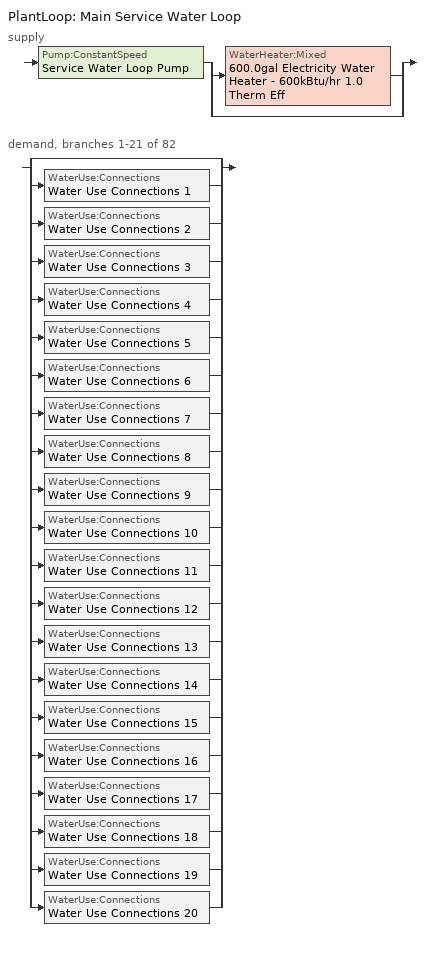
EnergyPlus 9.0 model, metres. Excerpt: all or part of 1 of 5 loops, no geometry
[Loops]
PlantLoop 'Main Service Water Loop'
 supply: Pump:ConstantSpeed 'Service Water Loop Pump' > split
  | WaterHeater:Mixed '600.0gal Electricity Water Heater - 600kBtu/hr 1.0 Therm Eff'
  | bypass
 demand, branches 1-21 of 82: split
  | bypass
  | WaterUse:Connections 'Water Use Connections 1'
  | WaterUse:Connections 'Water Use Connections 2'
  | WaterUse:Connections 'Water Use Connections 3'
  | WaterUse:Connections 'Water Use Connections 4'
  | WaterUse:Connections 'Water Use Connections 5'
  | WaterUse:Connections 'Water Use Connections 6'
  | WaterUse:Connections 'Water Use Connections 7'
  | WaterUse:Connections 'Water Use Connections 8'
  | WaterUse:Connections 'Water Use Connections 9'
  | WaterUse:Connections 'Water Use Connections 10'
  | WaterUse:Connections 'Water Use Connections 11'
  | WaterUse:Connections 'Water Use Connections 12'
  | WaterUse:Connections 'Water Use Connections 13'
  | WaterUse:Connections 'Water Use Connections 14'
  | WaterUse:Connections 'Water Use Connections 15'
  | WaterUse:Connections 'Water Use Connections 16'
  | WaterUse:Connections 'Water Use Connections 17'
  | WaterUse:Connections 'Water Use Connections 18'
  | WaterUse:Connections 'Water Use Connections 19'
  | WaterUse:Connections 'Water Use Connections 20'
[SetpointManager:Scheduled]
Service hot water setpoint manager: Control Variable=Temperature; Schedule=Service Water Loop Temp - 140F
[PlantLoop]
Main Service Water Loop: Fluid Type=Water; Plant Equipment Operation Scheme=Main Service Water Loop Operation Schemes; Maximum Loop Temperature {C}=60; Minimum Loop Temperature {C}=10; Maximum Loop Flow Rate {m3/s}=Autosize; Minimum Loop Flow Rate {m3/s}=0; Plant Loop Volume {m3}=Autocalculate; Load Distribution Scheme=Optimal; Plant Loop Demand Calculation Scheme=SingleSetpoint
[Sizing:Plant]
Main Service Water Loop: Loop Type=Heating; Design Loop Exit Temperature {C}=60; Loop Design Temperature Difference {deltaC}=5; Sizing Option=NonCoincident; Zone Timesteps in Averaging Window=1; Coincident Sizing Factor Mode=None
[Pump:ConstantSpeed]
Service Water Loop Pump: Design Flow Rate {m3/s}=Autosize; Design Pump Head {Pa}=29891; Design Power Consumption {W}=Autosize; Motor Efficiency=0.7; Fraction of Motor Inefficiencies to Fluid Stream=0; Pump Control Type=Intermittent; Design Power Sizing Method=PowerPerFlowPerPressure; Design Electric Power per Unit Flow Rate {W/(m3/s)}=348701.1; Design Shaft Power per Unit Flow Rate per Unit Head=1.28205
[PlantEquipmentOperationSchemes]
Main Service Water Loop Operation Schemes: Control Scheme Object Type 1=PlantEquipmentOperation:HeatingLoad; Control Scheme Name 1=Main Service Water Loop Heating Operation Scheme; Control Scheme Schedule Name 1=Always On Discrete
[PlantEquipmentList]
Main Service Water Loop Heating Equipment List: WaterHeater:Mixed, 600.0gal Electricity Water Heater - 600kBtu/hr 1.0 Therm Eff
[WaterHeater:Mixed]
600.0gal Electricity Water Heater - 600kBtu/hr 1.0 Therm Eff: Tank Volume {m3}=2.27125; Setpoint Temperature Schedule=Service Water Loop Temp - 140F; Deadband Temperature Difference {deltaC}=2; Maximum Temperature Limit {C}=82.2222; Heater Control Type=Cycle; Heater Maximum Capacity {W}=175843; Heater Ignition Minimum Flow Rate {m3/s}=0; Heater Ignition Delay {s}=0; Heater Fuel Type=Electricity; Heater Thermal Efficiency=1; Off Cycle Parasitic Fuel Consumption Rate {W}=2562.03; Off Cycle Parasitic Fuel Type=Electricity; Off Cycle Parasitic Heat Fraction to Tank=0.8; On Cycle Parasitic Fuel Consumption Rate {W}=2562.03; On Cycle Parasitic Fuel Type=Electricity; On Cycle Parasitic Heat Fraction to Tank=0; Ambient Temperature Indicator=Schedule; Ambient Temperature Schedule=Water Heater Ambient Temp Schedule - 70F; Off Cycle Loss Coefficient to Ambient Temperature {W/K}=6.61159; Off Cycle Loss Fraction to Zone=1; On Cycle Loss Coefficient to Ambient Temperature {W/K}=6.61159; On Cycle Loss Fraction to Zone=1; Use Side Effectiveness=1; Source Side Effectiveness=1; Use Side Design Flow Rate {m3/s}=Autosize; Source Side Design Flow Rate {m3/s}=Autosize; Indirect Water Heating Recovery Time {hr}=1.5; Source Side Flow Control Mode=IndirectHeatPrimarySetpoint
[WaterUse:Connections]
Name | Water Use Equipment Name 1
Water Use Connections 1 | Office Service Water Use 0.03gal/min
Water Use Connections 2 | G sw apartment Service Water Use 0.06gal/min
Water Use Connections 3 | G nw apartment Service Water Use 0.06gal/min
Water Use Connections 4 | G ne apartment Service Water Use 0.06gal/min
Water Use Connections 5 | G n1 apartment Service Water Use 0.06gal/min
Water Use Connections 6 | G n2 apartment Service Water Use 0.06gal/min
Water Use Connections 7 | G s1 apartment Service Water Use 0.06gal/min
Water Use Connections 8 | G s2 apartment Service Water Use 0.06gal/min
Water Use Connections 9 | F2 sw apartment Service Water Use 0.06gal/min
Water Use Connections 10 | F2 nw apartment Service Water Use 0.06gal/min
Water Use Connections 11 | F2 se apartment Service Water Use 0.06gal/min
Water Use Connections 12 | F2 ne apartment Service Water Use 0.06gal/min
Water Use Connections 13 | F2 n1 apartment Service Water Use 0.06gal/min
Water Use Connections 14 | F2 n2 apartment Service Water Use 0.06gal/min
Water Use Connections 15 | F2 s1 apartment Service Water Use 0.06gal/min
Water Use Connections 16 | F2 s2 apartment Service Water Use 0.06gal/min
Water Use Connections 17 | F3 sw apartment Service Water Use 0.06gal/min
Water Use Connections 18 | F3 nw apartment Service Water Use 0.06gal/min
Water Use Connections 19 | F3 se apartment Service Water Use 0.06gal/min
Water Use Connections 20 | F3 ne apartment Service Water Use 0.06gal/min
[WaterUse:Equipment]
Name | Peak Flow Rate {m3/s} | Flow Rate Fraction Schedule | Target Temperature Schedule | Zone | Sensible Fraction Schedule | Latent Fraction Schedule
Office Service Water Use 0.03gal/min | 2.13622e-06 | NECB-A-Service Water Heating | Schedule Ruleset 5 | Sp-Office Sys-6 Flr-5 Sch-A HPlcmt-south ZN | Schedule Ruleset 3 | Schedule Ruleset 4
G sw apartment Service Water Use 0.06gal/min | 3.95699e-06 | NECB-G-Service Water Heating | Schedule Ruleset 8 | Sp-G SW Apartment Sys-1 Flr-5 Sch-G HPlcmt-south ZN | Schedule Ruleset 6 | Schedule Ruleset 7
G nw apartment Service Water Use 0.06gal/min | 3.95699e-06 | NECB-G-Service Water Heating | Schedule Ruleset 11 | Sp-G NW Apartment Sys-1 Flr-5 Sch-G HPlcmt-north ZN | Schedule Ruleset 9 | Schedule Ruleset 10
G ne apartment Service Water Use 0.06gal/min | 3.95699e-06 | NECB-G-Service Water Heating | Schedule Ruleset 14 | Sp-G NE Apartment Sys-1 Flr-5 Sch-G HPlcmt-north ZN | Schedule Ruleset 12 | Schedule Ruleset 13
G n1 apartment Service Water Use 0.06gal/min | 3.95699e-06 | NECB-G-Service Water Heating | Schedule Ruleset 17 | Sp-G N1 Apartment Sys-1 Flr-5 Sch-G HPlcmt-north ZN | Schedule Ruleset 15 | Schedule Ruleset 16
G n2 apartment Service Water Use 0.06gal/min | 3.95699e-06 | NECB-G-Service Water Heating | Schedule Ruleset 20 | Sp-G N2 Apartment Sys-1 Flr-5 Sch-G HPlcmt-north ZN | Schedule Ruleset 18 | Schedule Ruleset 19
G s1 apartment Service Water Use 0.06gal/min | 3.95699e-06 | NECB-G-Service Water Heating | Schedule Ruleset 23 | Sp-G S1 Apartment Sys-1 Flr-5 Sch-G HPlcmt-south ZN | Schedule Ruleset 21 | Schedule Ruleset 22
G s2 apartment Service Water Use 0.06gal/min | 3.95699e-06 | NECB-G-Service Water Heating | Schedule Ruleset 26 | Sp-G S2 Apartment Sys-1 Flr-5 Sch-G HPlcmt-south ZN | Schedule Ruleset 24 | Schedule Ruleset 25
F2 sw apartment Service Water Use 0.06gal/min | 3.95699e-06 | NECB-G-Service Water Heating | Schedule Ruleset 29 | Sp-F2 SW Apartment Sys-1 Flr-7 Sch-G HPlcmt-south ZN | Schedule Ruleset 27 | Schedule Ruleset 28
F2 nw apartment Service Water Use 0.06gal/min | 3.95699e-06 | NECB-G-Service Water Heating | Schedule Ruleset 32 | Sp-F2 NW Apartment Sys-1 Flr-7 Sch-G HPlcmt-north ZN | Schedule Ruleset 30 | Schedule Ruleset 31
F2 se apartment Service Water Use 0.06gal/min | 3.95699e-06 | NECB-G-Service Water Heating | Schedule Ruleset 35 | Sp-F2 SE Apartment Sys-1 Flr-7 Sch-G HPlcmt-south ZN | Schedule Ruleset 33 | Schedule Ruleset 34
F2 ne apartment Service Water Use 0.06gal/min | 3.95699e-06 | NECB-G-Service Water Heating | Schedule Ruleset 38 | Sp-F2 NE Apartment Sys-1 Flr-7 Sch-G HPlcmt-north ZN | Schedule Ruleset 36 | Schedule Ruleset 37
F2 n1 apartment Service Water Use 0.06gal/min | 3.95699e-06 | NECB-G-Service Water Heating | Schedule Ruleset 41 | Sp-F2 N1 Apartment Sys-1 Flr-7 Sch-G HPlcmt-north ZN | Schedule Ruleset 39 | Schedule Ruleset 40
F2 n2 apartment Service Water Use 0.06gal/min | 3.95699e-06 | NECB-G-Service Water Heating | Schedule Ruleset 44 | Sp-F2 N2 Apartment Sys-1 Flr-7 Sch-G HPlcmt-north ZN | Schedule Ruleset 42 | Schedule Ruleset 43
F2 s1 apartment Service Water Use 0.06gal/min | 3.95699e-06 | NECB-G-Service Water Heating | Schedule Ruleset 47 | Sp-F2 S1 Apartment Sys-1 Flr-7 Sch-G HPlcmt-south ZN | Schedule Ruleset 45 | Schedule Ruleset 46
F2 s2 apartment Service Water Use 0.06gal/min | 3.95699e-06 | NECB-G-Service Water Heating | Schedule Ruleset 50 | Sp-F2 S2 Apartment Sys-1 Flr-7 Sch-G HPlcmt-south ZN | Schedule Ruleset 48 | Schedule Ruleset 49
F3 sw apartment Service Water Use 0.06gal/min | 3.95699e-06 | NECB-G-Service Water Heating | Schedule Ruleset 53 | Sp-F3 SW Apartment Sys-1 Flr-9 Sch-G HPlcmt-south ZN | Schedule Ruleset 51 | Schedule Ruleset 52
F3 nw apartment Service Water Use 0.06gal/min | 3.95699e-06 | NECB-G-Service Water Heating | Schedule Ruleset 56 | Sp-F3 NW Apartment Sys-1 Flr-9 Sch-G HPlcmt-north ZN | Schedule Ruleset 54 | Schedule Ruleset 55
F3 se apartment Service Water Use 0.06gal/min | 3.95699e-06 | NECB-G-Service Water Heating | Schedule Ruleset 59 | Sp-F3 SE Apartment Sys-1 Flr-9 Sch-G HPlcmt-south ZN | Schedule Ruleset 57 | Schedule Ruleset 58
F3 ne apartment Service Water Use 0.06gal/min | 3.95699e-06 | NECB-G-Service Water Heating | Schedule Ruleset 62 | Sp-F3 NE Apartment Sys-1 Flr-9 Sch-G HPlcmt-north ZN | Schedule Ruleset 60 | Schedule Ruleset 61
[PlantEquipmentOperation:HeatingLoad]
Main Service Water Loop Heating Operation Scheme: Load Range Lower Limit 1 {W}=0; Load Range Upper Limit 1 {W}=1000000000; Range Equipment List Name 1=Main Service Water Loop Heating Equipment List
[Schedule:Day:Interval]
NECB-A-Service Water Heating Default; NECB-A-Service Water Heating Default|Wkdy Day: No, 07:00, 0.05, 08:00, 0.1, 10:00, 0.5, 16:00, 0.9, 17:00, 0.7, 18:00, 0.5, 19:00, 0.3, 22:00, 0.2, 24:00, 0.05
NECB-A-Service Water Heating Sat Day; NECB-A-Service Water Heating Sun|Hol Day; Schedule Day 12; Schedule Day 15; Schedule Day 18; Schedule Day 21; Schedule Day 24; Schedule Day 27; Schedule Day 30; Schedule Day 33; Schedule Day 36; Schedule Day 39; Schedule Day 42; Schedule Day 45; Schedule Day 48; Schedule Day 51; Schedule Day 54; Schedule Day 57; Schedule Day 60; Schedule Day 63; Schedule Day 66; Schedule Day 9: No, 24:00, 0.05
NECB-G-Service Water Heating Default; NECB-G-Service Water Heating Default|Wkdy Day: No, 01:00, 0.1, 06:00, 0.05, 07:00, 0.2, 08:00, 0.8, 09:00, 0.7, 10:00, 0.5, 11:00, 0.4, 14:00, 0.2, 15:00, 0.3, 17:00, 0.5, 19:00, 0.7, 21:00, 0.4, 23:00, 0.2, 24:00, 0.1
NECB-G-Service Water Heating Sat Day: No, 01:00, 0.1, 07:00, 0.05, 08:00, 0.2, 11:00, 0.5, 15:00, 0.3, 16:00, 0.7, 17:00, 0.9, 19:00, 0.7, 20:00, 0.6, 21:00, 0.5, 22:00, 0.4, 23:00, 0.3, 24:00, 0.2
NECB-G-Service Water Heating Sun|Hol Day: No, 01:00, 0.1, 08:00, 0.05, 09:00, 0.2, 11:00, 0.3, 13:00, 0.2, 14:00, 0.3, 15:00, 0.4, 16:00, 0.5, 17:00, 0.6, 18:00, 0.7, 19:00, 0.4, 20:00, 0.3, 24:00, 0.2
Schedule Day 10; Schedule Day 13; Schedule Day 16; Schedule Day 19; Schedule Day 22; Schedule Day 25; Schedule Day 28; Schedule Day 31; Schedule Day 34; Schedule Day 37; Schedule Day 40; Schedule Day 43; Schedule Day 46; Schedule Day 49; Schedule Day 52; Schedule Day 55; Schedule Day 58; Schedule Day 61; Schedule Day 64; Schedule Day 67; Service Water Loop Temp - 140F Default: No, 24:00, 60
Schedule Day 11; Schedule Day 14; Schedule Day 17; Schedule Day 20; Schedule Day 23; Schedule Day 26; Schedule Day 29; Schedule Day 32; Schedule Day 35; Schedule Day 38; Schedule Day 41; Schedule Day 44; Schedule Day 47; Schedule Day 50; Schedule Day 53; Schedule Day 56; Schedule Day 59; Schedule Day 62; Schedule Day 65; Schedule Day 8: No, 24:00, 0.2
Water Heater Ambient Temp Schedule - 70F Default: No, 24:00, 21.1111
[Schedule:Week:Daily]
NECB-A-Service Water Heating Week Rule - Jan1-Dec31: NECB-A-Service Water Heating Sun|Hol Day, NECB-A-Service Water Heating Default|Wkdy Day, NECB-A-Service Water Heating Default|Wkdy Day, NECB-A-Service Water Heating Default|Wkdy Day, NECB-A-Service Water Heating Default|Wkdy Day, NECB-A-Service Water Heating Default|Wkdy Day, NECB-A-Service Water Heating Sat Day, NECB-A-Service Water Heating Default, NECB-A-Service Water Heating Default, NECB-A-Service Water Heating Default, NECB-A-Service Water Heating Default, NECB-A-Service Water Heating Default
NECB-G-Service Water Heating Week Rule - Jan1-Dec31: NECB-G-Service Water Heating Sun|Hol Day, NECB-G-Service Water Heating Default|Wkdy Day, NECB-G-Service Water Heating Default|Wkdy Day, NECB-G-Service Water Heating Default|Wkdy Day, NECB-G-Service Water Heating Default|Wkdy Day, NECB-G-Service Water Heating Default|Wkdy Day, NECB-G-Service Water Heating Sat Day, NECB-G-Service Water Heating Default, NECB-G-Service Water Heating Default, NECB-G-Service Water Heating Default, NECB-G-Service Water Heating Default, NECB-G-Service Water Heating Default
Schedule Ruleset 10 Week Rule - Jan1-Dec31: Schedule Day 15, Schedule Day 15, Schedule Day 15, Schedule Day 15, Schedule Day 15, Schedule Day 15, Schedule Day 15, Schedule Day 15, Schedule Day 15, Schedule Day 15, Schedule Day 15, Schedule Day 15
Schedule Ruleset 11 Week Rule - Jan1-Dec31: Schedule Day 16, Schedule Day 16, Schedule Day 16, Schedule Day 16, Schedule Day 16, Schedule Day 16, Schedule Day 16, Schedule Day 16, Schedule Day 16, Schedule Day 16, Schedule Day 16, Schedule Day 16
Schedule Ruleset 12 Week Rule - Jan1-Dec31: Schedule Day 17, Schedule Day 17, Schedule Day 17, Schedule Day 17, Schedule Day 17, Schedule Day 17, Schedule Day 17, Schedule Day 17, Schedule Day 17, Schedule Day 17, Schedule Day 17, Schedule Day 17
Schedule Ruleset 13 Week Rule - Jan1-Dec31: Schedule Day 18, Schedule Day 18, Schedule Day 18, Schedule Day 18, Schedule Day 18, Schedule Day 18, Schedule Day 18, Schedule Day 18, Schedule Day 18, Schedule Day 18, Schedule Day 18, Schedule Day 18
Schedule Ruleset 14 Week Rule - Jan1-Dec31: Schedule Day 19, Schedule Day 19, Schedule Day 19, Schedule Day 19, Schedule Day 19, Schedule Day 19, Schedule Day 19, Schedule Day 19, Schedule Day 19, Schedule Day 19, Schedule Day 19, Schedule Day 19
Schedule Ruleset 15 Week Rule - Jan1-Dec31: Schedule Day 20, Schedule Day 20, Schedule Day 20, Schedule Day 20, Schedule Day 20, Schedule Day 20, Schedule Day 20, Schedule Day 20, Schedule Day 20, Schedule Day 20, Schedule Day 20, Schedule Day 20
Schedule Ruleset 16 Week Rule - Jan1-Dec31: Schedule Day 21, Schedule Day 21, Schedule Day 21, Schedule Day 21, Schedule Day 21, Schedule Day 21, Schedule Day 21, Schedule Day 21, Schedule Day 21, Schedule Day 21, Schedule Day 21, Schedule Day 21
Schedule Ruleset 17 Week Rule - Jan1-Dec31: Schedule Day 22, Schedule Day 22, Schedule Day 22, Schedule Day 22, Schedule Day 22, Schedule Day 22, Schedule Day 22, Schedule Day 22, Schedule Day 22, Schedule Day 22, Schedule Day 22, Schedule Day 22
Schedule Ruleset 18 Week Rule - Jan1-Dec31: Schedule Day 23, Schedule Day 23, Schedule Day 23, Schedule Day 23, Schedule Day 23, Schedule Day 23, Schedule Day 23, Schedule Day 23, Schedule Day 23, Schedule Day 23, Schedule Day 23, Schedule Day 23
Schedule Ruleset 19 Week Rule - Jan1-Dec31: Schedule Day 24, Schedule Day 24, Schedule Day 24, Schedule Day 24, Schedule Day 24, Schedule Day 24, Schedule Day 24, Schedule Day 24, Schedule Day 24, Schedule Day 24, Schedule Day 24, Schedule Day 24
Schedule Ruleset 20 Week Rule - Jan1-Dec31: Schedule Day 25, Schedule Day 25, Schedule Day 25, Schedule Day 25, Schedule Day 25, Schedule Day 25, Schedule Day 25, Schedule Day 25, Schedule Day 25, Schedule Day 25, Schedule Day 25, Schedule Day 25
Schedule Ruleset 21 Week Rule - Jan1-Dec31: Schedule Day 26, Schedule Day 26, Schedule Day 26, Schedule Day 26, Schedule Day 26, Schedule Day 26, Schedule Day 26, Schedule Day 26, Schedule Day 26, Schedule Day 26, Schedule Day 26, Schedule Day 26
Schedule Ruleset 22 Week Rule - Jan1-Dec31: Schedule Day 27, Schedule Day 27, Schedule Day 27, Schedule Day 27, Schedule Day 27, Schedule Day 27, Schedule Day 27, Schedule Day 27, Schedule Day 27, Schedule Day 27, Schedule Day 27, Schedule Day 27
Schedule Ruleset 23 Week Rule - Jan1-Dec31: Schedule Day 28, Schedule Day 28, Schedule Day 28, Schedule Day 28, Schedule Day 28, Schedule Day 28, Schedule Day 28, Schedule Day 28, Schedule Day 28, Schedule Day 28, Schedule Day 28, Schedule Day 28
Schedule Ruleset 24 Week Rule - Jan1-Dec31: Schedule Day 29, Schedule Day 29, Schedule Day 29, Schedule Day 29, Schedule Day 29, Schedule Day 29, Schedule Day 29, Schedule Day 29, Schedule Day 29, Schedule Day 29, Schedule Day 29, Schedule Day 29
Schedule Ruleset 25 Week Rule - Jan1-Dec31: Schedule Day 30, Schedule Day 30, Schedule Day 30, Schedule Day 30, Schedule Day 30, Schedule Day 30, Schedule Day 30, Schedule Day 30, Schedule Day 30, Schedule Day 30, Schedule Day 30, Schedule Day 30
Schedule Ruleset 26 Week Rule - Jan1-Dec31: Schedule Day 31, Schedule Day 31, Schedule Day 31, Schedule Day 31, Schedule Day 31, Schedule Day 31, Schedule Day 31, Schedule Day 31, Schedule Day 31, Schedule Day 31, Schedule Day 31, Schedule Day 31
Schedule Ruleset 27 Week Rule - Jan1-Dec31: Schedule Day 32, Schedule Day 32, Schedule Day 32, Schedule Day 32, Schedule Day 32, Schedule Day 32, Schedule Day 32, Schedule Day 32, Schedule Day 32, Schedule Day 32, Schedule Day 32, Schedule Day 32
Schedule Ruleset 28 Week Rule - Jan1-Dec31: Schedule Day 33, Schedule Day 33, Schedule Day 33, Schedule Day 33, Schedule Day 33, Schedule Day 33, Schedule Day 33, Schedule Day 33, Schedule Day 33, Schedule Day 33, Schedule Day 33, Schedule Day 33
Schedule Ruleset 29 Week Rule - Jan1-Dec31: Schedule Day 34, Schedule Day 34, Schedule Day 34, Schedule Day 34, Schedule Day 34, Schedule Day 34, Schedule Day 34, Schedule Day 34, Schedule Day 34, Schedule Day 34, Schedule Day 34, Schedule Day 34
Schedule Ruleset 3 Week Rule - Jan1-Dec31: Schedule Day 8, Schedule Day 8, Schedule Day 8, Schedule Day 8, Schedule Day 8, Schedule Day 8, Schedule Day 8, Schedule Day 8, Schedule Day 8, Schedule Day 8, Schedule Day 8, Schedule Day 8
Schedule Ruleset 30 Week Rule - Jan1-Dec31: Schedule Day 35, Schedule Day 35, Schedule Day 35, Schedule Day 35, Schedule Day 35, Schedule Day 35, Schedule Day 35, Schedule Day 35, Schedule Day 35, Schedule Day 35, Schedule Day 35, Schedule Day 35
Schedule Ruleset 31 Week Rule - Jan1-Dec31: Schedule Day 36, Schedule Day 36, Schedule Day 36, Schedule Day 36, Schedule Day 36, Schedule Day 36, Schedule Day 36, Schedule Day 36, Schedule Day 36, Schedule Day 36, Schedule Day 36, Schedule Day 36
Schedule Ruleset 32 Week Rule - Jan1-Dec31: Schedule Day 37, Schedule Day 37, Schedule Day 37, Schedule Day 37, Schedule Day 37, Schedule Day 37, Schedule Day 37, Schedule Day 37, Schedule Day 37, Schedule Day 37, Schedule Day 37, Schedule Day 37
Schedule Ruleset 33 Week Rule - Jan1-Dec31: Schedule Day 38, Schedule Day 38, Schedule Day 38, Schedule Day 38, Schedule Day 38, Schedule Day 38, Schedule Day 38, Schedule Day 38, Schedule Day 38, Schedule Day 38, Schedule Day 38, Schedule Day 38
Schedule Ruleset 34 Week Rule - Jan1-Dec31: Schedule Day 39, Schedule Day 39, Schedule Day 39, Schedule Day 39, Schedule Day 39, Schedule Day 39, Schedule Day 39, Schedule Day 39, Schedule Day 39, Schedule Day 39, Schedule Day 39, Schedule Day 39
Schedule Ruleset 35 Week Rule - Jan1-Dec31: Schedule Day 40, Schedule Day 40, Schedule Day 40, Schedule Day 40, Schedule Day 40, Schedule Day 40, Schedule Day 40, Schedule Day 40, Schedule Day 40, Schedule Day 40, Schedule Day 40, Schedule Day 40
Schedule Ruleset 36 Week Rule - Jan1-Dec31: Schedule Day 41, Schedule Day 41, Schedule Day 41, Schedule Day 41, Schedule Day 41, Schedule Day 41, Schedule Day 41, Schedule Day 41, Schedule Day 41, Schedule Day 41, Schedule Day 41, Schedule Day 41
Schedule Ruleset 37 Week Rule - Jan1-Dec31: Schedule Day 42, Schedule Day 42, Schedule Day 42, Schedule Day 42, Schedule Day 42, Schedule Day 42, Schedule Day 42, Schedule Day 42, Schedule Day 42, Schedule Day 42, Schedule Day 42, Schedule Day 42
Schedule Ruleset 38 Week Rule - Jan1-Dec31: Schedule Day 43, Schedule Day 43, Schedule Day 43, Schedule Day 43, Schedule Day 43, Schedule Day 43, Schedule Day 43, Schedule Day 43, Schedule Day 43, Schedule Day 43, Schedule Day 43, Schedule Day 43
Schedule Ruleset 39 Week Rule - Jan1-Dec31: Schedule Day 44, Schedule Day 44, Schedule Day 44, Schedule Day 44, Schedule Day 44, Schedule Day 44, Schedule Day 44, Schedule Day 44, Schedule Day 44, Schedule Day 44, Schedule Day 44, Schedule Day 44
Schedule Ruleset 4 Week Rule - Jan1-Dec31: Schedule Day 9, Schedule Day 9, Schedule Day 9, Schedule Day 9, Schedule Day 9, Schedule Day 9, Schedule Day 9, Schedule Day 9, Schedule Day 9, Schedule Day 9, Schedule Day 9, Schedule Day 9
Schedule Ruleset 40 Week Rule - Jan1-Dec31: Schedule Day 45, Schedule Day 45, Schedule Day 45, Schedule Day 45, Schedule Day 45, Schedule Day 45, Schedule Day 45, Schedule Day 45, Schedule Day 45, Schedule Day 45, Schedule Day 45, Schedule Day 45
Schedule Ruleset 41 Week Rule - Jan1-Dec31: Schedule Day 46, Schedule Day 46, Schedule Day 46, Schedule Day 46, Schedule Day 46, Schedule Day 46, Schedule Day 46, Schedule Day 46, Schedule Day 46, Schedule Day 46, Schedule Day 46, Schedule Day 46
Schedule Ruleset 42 Week Rule - Jan1-Dec31: Schedule Day 47, Schedule Day 47, Schedule Day 47, Schedule Day 47, Schedule Day 47, Schedule Day 47, Schedule Day 47, Schedule Day 47, Schedule Day 47, Schedule Day 47, Schedule Day 47, Schedule Day 47
Schedule Ruleset 43 Week Rule - Jan1-Dec31: Schedule Day 48, Schedule Day 48, Schedule Day 48, Schedule Day 48, Schedule Day 48, Schedule Day 48, Schedule Day 48, Schedule Day 48, Schedule Day 48, Schedule Day 48, Schedule Day 48, Schedule Day 48
Schedule Ruleset 44 Week Rule - Jan1-Dec31: Schedule Day 49, Schedule Day 49, Schedule Day 49, Schedule Day 49, Schedule Day 49, Schedule Day 49, Schedule Day 49, Schedule Day 49, Schedule Day 49, Schedule Day 49, Schedule Day 49, Schedule Day 49
Schedule Ruleset 45 Week Rule - Jan1-Dec31: Schedule Day 50, Schedule Day 50, Schedule Day 50, Schedule Day 50, Schedule Day 50, Schedule Day 50, Schedule Day 50, Schedule Day 50, Schedule Day 50, Schedule Day 50, Schedule Day 50, Schedule Day 50
Schedule Ruleset 46 Week Rule - Jan1-Dec31: Schedule Day 51, Schedule Day 51, Schedule Day 51, Schedule Day 51, Schedule Day 51, Schedule Day 51, Schedule Day 51, Schedule Day 51, Schedule Day 51, Schedule Day 51, Schedule Day 51, Schedule Day 51
Schedule Ruleset 47 Week Rule - Jan1-Dec31: Schedule Day 52, Schedule Day 52, Schedule Day 52, Schedule Day 52, Schedule Day 52, Schedule Day 52, Schedule Day 52, Schedule Day 52, Schedule Day 52, Schedule Day 52, Schedule Day 52, Schedule Day 52
Schedule Ruleset 48 Week Rule - Jan1-Dec31: Schedule Day 53, Schedule Day 53, Schedule Day 53, Schedule Day 53, Schedule Day 53, Schedule Day 53, Schedule Day 53, Schedule Day 53, Schedule Day 53, Schedule Day 53, Schedule Day 53, Schedule Day 53
Schedule Ruleset 49 Week Rule - Jan1-Dec31: Schedule Day 54, Schedule Day 54, Schedule Day 54, Schedule Day 54, Schedule Day 54, Schedule Day 54, Schedule Day 54, Schedule Day 54, Schedule Day 54, Schedule Day 54, Schedule Day 54, Schedule Day 54
Schedule Ruleset 5 Week Rule - Jan1-Dec31: Schedule Day 10, Schedule Day 10, Schedule Day 10, Schedule Day 10, Schedule Day 10, Schedule Day 10, Schedule Day 10, Schedule Day 10, Schedule Day 10, Schedule Day 10, Schedule Day 10, Schedule Day 10
Schedule Ruleset 50 Week Rule - Jan1-Dec31: Schedule Day 55, Schedule Day 55, Schedule Day 55, Schedule Day 55, Schedule Day 55, Schedule Day 55, Schedule Day 55, Schedule Day 55, Schedule Day 55, Schedule Day 55, Schedule Day 55, Schedule Day 55
Schedule Ruleset 51 Week Rule - Jan1-Dec31: Schedule Day 56, Schedule Day 56, Schedule Day 56, Schedule Day 56, Schedule Day 56, Schedule Day 56, Schedule Day 56, Schedule Day 56, Schedule Day 56, Schedule Day 56, Schedule Day 56, Schedule Day 56
Schedule Ruleset 52 Week Rule - Jan1-Dec31: Schedule Day 57, Schedule Day 57, Schedule Day 57, Schedule Day 57, Schedule Day 57, Schedule Day 57, Schedule Day 57, Schedule Day 57, Schedule Day 57, Schedule Day 57, Schedule Day 57, Schedule Day 57
Schedule Ruleset 53 Week Rule - Jan1-Dec31: Schedule Day 58, Schedule Day 58, Schedule Day 58, Schedule Day 58, Schedule Day 58, Schedule Day 58, Schedule Day 58, Schedule Day 58, Schedule Day 58, Schedule Day 58, Schedule Day 58, Schedule Day 58
Schedule Ruleset 54 Week Rule - Jan1-Dec31: Schedule Day 59, Schedule Day 59, Schedule Day 59, Schedule Day 59, Schedule Day 59, Schedule Day 59, Schedule Day 59, Schedule Day 59, Schedule Day 59, Schedule Day 59, Schedule Day 59, Schedule Day 59
Schedule Ruleset 55 Week Rule - Jan1-Dec31: Schedule Day 60, Schedule Day 60, Schedule Day 60, Schedule Day 60, Schedule Day 60, Schedule Day 60, Schedule Day 60, Schedule Day 60, Schedule Day 60, Schedule Day 60, Schedule Day 60, Schedule Day 60
Schedule Ruleset 56 Week Rule - Jan1-Dec31: Schedule Day 61, Schedule Day 61, Schedule Day 61, Schedule Day 61, Schedule Day 61, Schedule Day 61, Schedule Day 61, Schedule Day 61, Schedule Day 61, Schedule Day 61, Schedule Day 61, Schedule Day 61
Schedule Ruleset 57 Week Rule - Jan1-Dec31: Schedule Day 62, Schedule Day 62, Schedule Day 62, Schedule Day 62, Schedule Day 62, Schedule Day 62, Schedule Day 62, Schedule Day 62, Schedule Day 62, Schedule Day 62, Schedule Day 62, Schedule Day 62
Schedule Ruleset 58 Week Rule - Jan1-Dec31: Schedule Day 63, Schedule Day 63, Schedule Day 63, Schedule Day 63, Schedule Day 63, Schedule Day 63, Schedule Day 63, Schedule Day 63, Schedule Day 63, Schedule Day 63, Schedule Day 63, Schedule Day 63
Schedule Ruleset 59 Week Rule - Jan1-Dec31: Schedule Day 64, Schedule Day 64, Schedule Day 64, Schedule Day 64, Schedule Day 64, Schedule Day 64, Schedule Day 64, Schedule Day 64, Schedule Day 64, Schedule Day 64, Schedule Day 64, Schedule Day 64
Schedule Ruleset 6 Week Rule - Jan1-Dec31: Schedule Day 11, Schedule Day 11, Schedule Day 11, Schedule Day 11, Schedule Day 11, Schedule Day 11, Schedule Day 11, Schedule Day 11, Schedule Day 11, Schedule Day 11, Schedule Day 11, Schedule Day 11
Schedule Ruleset 60 Week Rule - Jan1-Dec31: Schedule Day 65, Schedule Day 65, Schedule Day 65, Schedule Day 65, Schedule Day 65, Schedule Day 65, Schedule Day 65, Schedule Day 65, Schedule Day 65, Schedule Day 65, Schedule Day 65, Schedule Day 65
Schedule Ruleset 61 Week Rule - Jan1-Dec31: Schedule Day 66, Schedule Day 66, Schedule Day 66, Schedule Day 66, Schedule Day 66, Schedule Day 66, Schedule Day 66, Schedule Day 66, Schedule Day 66, Schedule Day 66, Schedule Day 66, Schedule Day 66
Schedule Ruleset 62 Week Rule - Jan1-Dec31: Schedule Day 67, Schedule Day 67, Schedule Day 67, Schedule Day 67, Schedule Day 67, Schedule Day 67, Schedule Day 67, Schedule Day 67, Schedule Day 67, Schedule Day 67, Schedule Day 67, Schedule Day 67
Schedule Ruleset 7 Week Rule - Jan1-Dec31: Schedule Day 12, Schedule Day 12, Schedule Day 12, Schedule Day 12, Schedule Day 12, Schedule Day 12, Schedule Day 12, Schedule Day 12, Schedule Day 12, Schedule Day 12, Schedule Day 12, Schedule Day 12
Schedule Ruleset 8 Week Rule - Jan1-Dec31: Schedule Day 13, Schedule Day 13, Schedule Day 13, Schedule Day 13, Schedule Day 13, Schedule Day 13, Schedule Day 13, Schedule Day 13, Schedule Day 13, Schedule Day 13, Schedule Day 13, Schedule Day 13
Schedule Ruleset 9 Week Rule - Jan1-Dec31: Schedule Day 14, Schedule Day 14, Schedule Day 14, Schedule Day 14, Schedule Day 14, Schedule Day 14, Schedule Day 14, Schedule Day 14, Schedule Day 14, Schedule Day 14, Schedule Day 14, Schedule Day 14
Service Water Loop Temp - 140F Week Rule - Jan1-Dec31: Service Water Loop Temp - 140F Default, Service Water Loop Temp - 140F Default, Service Water Loop Temp - 140F Default, Service Water Loop Temp - 140F Default, Service Water Loop Temp - 140F Default, Service Water Loop Temp - 140F Default, Service Water Loop Temp - 140F Default, Service Water Loop Temp - 140F Default, Service Water Loop Temp - 140F Default, Service Water Loop Temp - 140F Default, Service Water Loop Temp - 140F Default, Service Water Loop Temp - 140F Default
Water Heater Ambient Temp Schedule - 70F Week Rule - Jan1-Dec31: Water Heater Ambient Temp Schedule - 70F Default, Water Heater Ambient Temp Schedule - 70F Default, Water Heater Ambient Temp Schedule - 70F Default, Water Heater Ambient Temp Schedule - 70F Default, Water Heater Ambient Temp Schedule - 70F Default, Water Heater Ambient Temp Schedule - 70F Default, Water Heater Ambient Temp Schedule - 70F Default, Water Heater Ambient Temp Schedule - 70F Default, Water Heater Ambient Temp Schedule - 70F Default, Water Heater Ambient Temp Schedule - 70F Default, Water Heater Ambient Temp Schedule - 70F Default, Water Heater Ambient Temp Schedule - 70F Default
[Schedule:Year]
NECB-A-Service Water Heating: NECB-A-Service Water Heating Week Rule - Jan1-Dec31, 1, 1, 12, 31
NECB-G-Service Water Heating: NECB-G-Service Water Heating Week Rule - Jan1-Dec31, 1, 1, 12, 31
Schedule Ruleset 10: Schedule Ruleset 10 Week Rule - Jan1-Dec31, 1, 1, 12, 31
Schedule Ruleset 11: Schedule Ruleset 11 Week Rule - Jan1-Dec31, 1, 1, 12, 31
Schedule Ruleset 12: Schedule Ruleset 12 Week Rule - Jan1-Dec31, 1, 1, 12, 31
Schedule Ruleset 13: Schedule Ruleset 13 Week Rule - Jan1-Dec31, 1, 1, 12, 31
Schedule Ruleset 14: Schedule Ruleset 14 Week Rule - Jan1-Dec31, 1, 1, 12, 31
Schedule Ruleset 15: Schedule Ruleset 15 Week Rule - Jan1-Dec31, 1, 1, 12, 31
Schedule Ruleset 16: Schedule Ruleset 16 Week Rule - Jan1-Dec31, 1, 1, 12, 31
Schedule Ruleset 17: Schedule Ruleset 17 Week Rule - Jan1-Dec31, 1, 1, 12, 31
Schedule Ruleset 18: Schedule Ruleset 18 Week Rule - Jan1-Dec31, 1, 1, 12, 31
Schedule Ruleset 19: Schedule Ruleset 19 Week Rule - Jan1-Dec31, 1, 1, 12, 31
Schedule Ruleset 20: Schedule Ruleset 20 Week Rule - Jan1-Dec31, 1, 1, 12, 31
Schedule Ruleset 21: Schedule Ruleset 21 Week Rule - Jan1-Dec31, 1, 1, 12, 31
Schedule Ruleset 22: Schedule Ruleset 22 Week Rule - Jan1-Dec31, 1, 1, 12, 31
Schedule Ruleset 23: Schedule Ruleset 23 Week Rule - Jan1-Dec31, 1, 1, 12, 31
Schedule Ruleset 24: Schedule Ruleset 24 Week Rule - Jan1-Dec31, 1, 1, 12, 31
Schedule Ruleset 25: Schedule Ruleset 25 Week Rule - Jan1-Dec31, 1, 1, 12, 31
Schedule Ruleset 26: Schedule Ruleset 26 Week Rule - Jan1-Dec31, 1, 1, 12, 31
Schedule Ruleset 27: Schedule Ruleset 27 Week Rule - Jan1-Dec31, 1, 1, 12, 31
Schedule Ruleset 28: Schedule Ruleset 28 Week Rule - Jan1-Dec31, 1, 1, 12, 31
Schedule Ruleset 29: Schedule Ruleset 29 Week Rule - Jan1-Dec31, 1, 1, 12, 31
Schedule Ruleset 3: Schedule Ruleset 3 Week Rule - Jan1-Dec31, 1, 1, 12, 31
Schedule Ruleset 30: Schedule Ruleset 30 Week Rule - Jan1-Dec31, 1, 1, 12, 31
Schedule Ruleset 31: Schedule Ruleset 31 Week Rule - Jan1-Dec31, 1, 1, 12, 31
Schedule Ruleset 32: Schedule Ruleset 32 Week Rule - Jan1-Dec31, 1, 1, 12, 31
Schedule Ruleset 33: Schedule Ruleset 33 Week Rule - Jan1-Dec31, 1, 1, 12, 31
Schedule Ruleset 34: Schedule Ruleset 34 Week Rule - Jan1-Dec31, 1, 1, 12, 31
Schedule Ruleset 35: Schedule Ruleset 35 Week Rule - Jan1-Dec31, 1, 1, 12, 31
Schedule Ruleset 36: Schedule Ruleset 36 Week Rule - Jan1-Dec31, 1, 1, 12, 31
Schedule Ruleset 37: Schedule Ruleset 37 Week Rule - Jan1-Dec31, 1, 1, 12, 31
Schedule Ruleset 38: Schedule Ruleset 38 Week Rule - Jan1-Dec31, 1, 1, 12, 31
Schedule Ruleset 39: Schedule Ruleset 39 Week Rule - Jan1-Dec31, 1, 1, 12, 31
Schedule Ruleset 4: Schedule Ruleset 4 Week Rule - Jan1-Dec31, 1, 1, 12, 31
Schedule Ruleset 40: Schedule Ruleset 40 Week Rule - Jan1-Dec31, 1, 1, 12, 31
Schedule Ruleset 41: Schedule Ruleset 41 Week Rule - Jan1-Dec31, 1, 1, 12, 31
Schedule Ruleset 42: Schedule Ruleset 42 Week Rule - Jan1-Dec31, 1, 1, 12, 31
Schedule Ruleset 43: Schedule Ruleset 43 Week Rule - Jan1-Dec31, 1, 1, 12, 31
Schedule Ruleset 44: Schedule Ruleset 44 Week Rule - Jan1-Dec31, 1, 1, 12, 31
Schedule Ruleset 45: Schedule Ruleset 45 Week Rule - Jan1-Dec31, 1, 1, 12, 31
Schedule Ruleset 46: Schedule Ruleset 46 Week Rule - Jan1-Dec31, 1, 1, 12, 31
Schedule Ruleset 47: Schedule Ruleset 47 Week Rule - Jan1-Dec31, 1, 1, 12, 31
Schedule Ruleset 48: Schedule Ruleset 48 Week Rule - Jan1-Dec31, 1, 1, 12, 31
Schedule Ruleset 49: Schedule Ruleset 49 Week Rule - Jan1-Dec31, 1, 1, 12, 31
Schedule Ruleset 5: Schedule Ruleset 5 Week Rule - Jan1-Dec31, 1, 1, 12, 31
Schedule Ruleset 50: Schedule Ruleset 50 Week Rule - Jan1-Dec31, 1, 1, 12, 31
Schedule Ruleset 51: Schedule Ruleset 51 Week Rule - Jan1-Dec31, 1, 1, 12, 31
Schedule Ruleset 52: Schedule Ruleset 52 Week Rule - Jan1-Dec31, 1, 1, 12, 31
Schedule Ruleset 53: Schedule Ruleset 53 Week Rule - Jan1-Dec31, 1, 1, 12, 31
Schedule Ruleset 54: Schedule Ruleset 54 Week Rule - Jan1-Dec31, 1, 1, 12, 31
Schedule Ruleset 55: Schedule Ruleset 55 Week Rule - Jan1-Dec31, 1, 1, 12, 31
Schedule Ruleset 56: Schedule Ruleset 56 Week Rule - Jan1-Dec31, 1, 1, 12, 31
Schedule Ruleset 57: Schedule Ruleset 57 Week Rule - Jan1-Dec31, 1, 1, 12, 31
Schedule Ruleset 58: Schedule Ruleset 58 Week Rule - Jan1-Dec31, 1, 1, 12, 31
Schedule Ruleset 59: Schedule Ruleset 59 Week Rule - Jan1-Dec31, 1, 1, 12, 31
Schedule Ruleset 6: Schedule Ruleset 6 Week Rule - Jan1-Dec31, 1, 1, 12, 31
Schedule Ruleset 60: Schedule Ruleset 60 Week Rule - Jan1-Dec31, 1, 1, 12, 31
Schedule Ruleset 61: Schedule Ruleset 61 Week Rule - Jan1-Dec31, 1, 1, 12, 31
Schedule Ruleset 62: Schedule Ruleset 62 Week Rule - Jan1-Dec31, 1, 1, 12, 31
Schedule Ruleset 7: Schedule Ruleset 7 Week Rule - Jan1-Dec31, 1, 1, 12, 31
Schedule Ruleset 8: Schedule Ruleset 8 Week Rule - Jan1-Dec31, 1, 1, 12, 31
Schedule Ruleset 9: Schedule Ruleset 9 Week Rule - Jan1-Dec31, 1, 1, 12, 31
Service Water Loop Temp - 140F: Service Water Loop Temp - 140F Week Rule - Jan1-Dec31, 1, 1, 12, 31
Water Heater Ambient Temp Schedule - 70F: Water Heater Ambient Temp Schedule - 70F Week Rule - Jan1-Dec31, 1, 1, 12, 31
[Schedule:Constant]
Always On Discrete: Hourly Value=1
